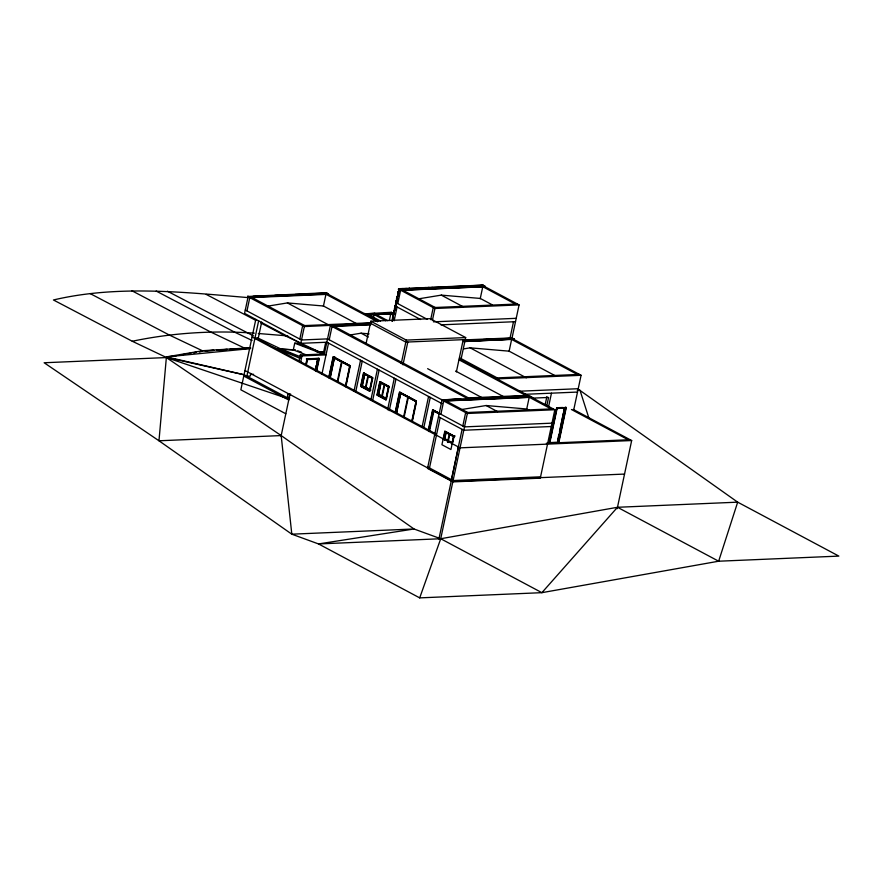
<?xml version="1.0" encoding="UTF-8"?>
<svg xmlns="http://www.w3.org/2000/svg" width="883" height="883" viewBox="0 0 883 883"><rect width="100%" height="100%" fill="white"/><g stroke="black" fill="none" stroke-linecap="round" stroke-linejoin="round"><path stroke-width="1.32" d="M248.443 297.637C183.609 292.163 117.616 284.878 53.444 299.977L132.273 341.257L166.368 357.472L170.452 356.765L166.357 357.56L158.973 440.783L291.809 534.182L318.52 543.939L419.701 597.879L541.897 592.67L718.652 561.213L838.85 556.102L737.68 502.162L577.681 388.796M249.79 297.637L328.454 294.293L326.401 292.726L247.648 296.5L304.348 326.578L340.915 324.889M248.145 296.611L244.58 313.377L300.783 343.344L326.831 342.229L441.975 403.619M246.975 310.926L249.878 297.218L247.737 296.081M255.816 319.37L240.849 389.8L285.816 413.774M258.631 320.871L246.865 376.202L250.209 376.07L250.761 373.432M258.046 339.171L261.688 322.041M323.52 353.421L296.6 343.112L294.723 343.189L293.299 349.9L307.405 355.297M290.639 394.05L287.968 394.16L287.428 396.677L289.823 397.957M299.812 339.094L302.659 325.672L371.202 322.759M281.059 436.158L289.911 394.491M300.783 343.344L304.348 326.578M299.028 360.959L300.297 354.999L324.337 353.973L326.015 354.867L301.975 355.893L300.297 354.999M300.717 361.853L301.975 355.893M305.882 364.061L306.997 358.84M305.893 365.518L307.273 358.995L319.293 358.476L316.522 371.522M306.213 365.341L307.593 358.818L319.017 358.332L316.522 370.065M323.388 306.335L325.959 294.26L377.593 321.787M328.454 294.293L326.401 292.726M315.573 368.012L316.136 365.363M316.699 362.714L317.262 360.054M315.408 370.871L317.935 358.94L307.118 359.403M315.915 370.098L318.41 358.355M323.156 354.37L325.672 342.505M371.301 323.178L329.9 325.352L468.1 398.873M324.293 354.149L330.397 325.463M321.942 374.061L328.52 343.134M329.227 339.778L332.129 326.07L329.988 324.933M328.686 377.659L333.123 356.787L349.988 365.783L345.551 386.644M329.017 377.648L333.454 356.776L334.789 356.721M329.525 377.913L333.962 357.041M329.944 378.454L334.337 357.781L349.05 365.628M330.099 378.443L334.491 357.77L349.215 365.617M337.35 381.268L341.478 361.887L342.814 361.831M337.858 381.544L341.975 362.162L343.31 362.107M345.374 386.368L349.811 365.496M345.882 386.633L350.187 366.224M364.569 313.851L391.235 312.295L393.365 313.432L366.699 314.988L364.569 313.851L375.198 313.399M366.699 314.988L364.657 313.432M353.984 391.147L360.551 360.209M355.706 391.853L362.24 361.114M366.125 343.355L370.827 321.224L430.253 318.686L465.672 337.571L460.959 359.701M373.233 318.564L374.083 314.547L385.794 320.783M374.447 313.432L376.577 314.569M360.617 386.39L363.476 372.968L372.471 377.769L369.613 391.18L360.617 386.39L362.626 386.301M364.315 373.222L361.456 386.644L362.792 386.588M362.317 385.86L364.845 373.951L371.688 377.604M367.891 375.97L365.363 387.88L366.699 387.825M369.447 390.893L372.295 377.483M370.948 399.646L377.416 369.204M389.359 320.54L390.783 313.829L393.421 315.253M393.675 314.05L391.235 312.295M372.626 400.551L379.105 370.098M485.275 286.732L400.606 290.341L398.465 289.205L483.233 285.176L485.275 286.732L482.835 285.121L398.697 288.708L398.52 289.525L399.513 289.668M392.736 319.878L391.853 320.915L392.516 320.893M393.034 318.476L393.244 317.472L392.582 317.494L392.361 318.498L393.354 318.653M393.2 316.257L393.09 315.076M393.343 313.873L393.465 315.054M393.388 313.675L394.271 312.637C395.032 314.227 392.747 313.785 394.061 313.642M394.226 311.434L394.116 310.253L395.242 310.397M395.407 308.984L394.414 308.84L395.297 307.814M395.142 305.419L396.136 305.573L395.142 305.419L394.933 306.434L395.926 306.578M395.772 304.194L395.661 303.012L396.324 302.979M396.622 301.567L396.842 300.562L396.169 300.595L395.959 301.6L396.953 301.743M396.467 299.182L396.688 298.178L397.681 298.322L397.46 299.326L396.467 299.182L397.46 299.326M396.986 296.765L397.869 295.739L396.986 296.765L397.979 296.92M397.714 293.344L398.708 293.498L397.714 293.344L397.825 294.525M399.006 292.085L398.012 291.942L398.895 290.904M392.184 321.169L399.028 288.873M395.595 306.401L395.816 305.397M399.193 289.503L399.69 288.851M393.167 318.465L393.376 317.461M395.727 306.39L395.948 305.386M396.754 301.567L396.975 300.562M399.326 289.492L399.822 288.84M377.758 395.33L380.617 381.92M394.138 320.816L397.074 306.975M397.791 303.62L400.694 289.922L398.553 288.785M378.619 394.546L381.147 382.637L389.127 386.897M379.094 395.275L379.26 394.524L377.924 394.58L385.904 398.829M402.46 289.359L402.769 288.531L402.791 289.536M405.739 289.216L406.235 288.575M405.871 289.216L406.048 288.388L406.059 289.392M406.92 289.171L409.006 289.083L409.182 288.255L409.337 289.249M385.739 399.591L388.597 386.169M409.138 289.072L409.315 288.255L409.006 289.083M386.533 398.52L389.105 386.445L380.109 381.644L377.251 395.065L386.246 399.856M387.582 409.723L394.282 378.189M389.26 410.617L395.959 379.094M401.246 363.575L406.235 340.098L370.827 321.224M418.829 288.664L419.326 288.013M418.961 288.653L419.458 288.013M402.968 364.834L407.814 342.03M395.165 412.273L399.447 392.151L416.312 401.136L412.03 421.257M395.507 412.262L399.778 392.129L416.136 400.849L411.864 420.981M422.096 288.52L422.273 287.703L422.427 288.697M422.229 288.52L422.405 287.692L422.56 288.686M396.003 412.527L400.286 392.405M396.401 413.167L400.661 393.134L415.374 400.981M396.566 413.167L400.816 393.134L415.54 400.97M425.363 288.377L425.54 287.56L425.694 288.553M425.507 288.377L425.672 287.56L425.827 288.553M428.641 288.244L428.95 287.416M428.961 288.421L429.138 287.593M429.105 288.41L428.818 287.416M403.542 417.284L407.803 397.251M404.05 417.56L408.299 397.516L409.635 397.46M432.24 288.277L432.085 287.284M430.672 319.657L433.244 307.582L517.383 304.006M438.454 287.825L439.094 287.174M438.586 287.814L438.763 286.997M432.361 320.562L434.933 308.487L398.961 289.304M412.361 421.246L416.357 402.46M441.732 287.681L442.041 286.854M444.999 287.549L445.308 286.721M445.33 287.715L445.175 286.721M448.277 287.405L448.443 286.589L448.73 287.571M448.409 287.405L448.586 286.578M448.597 287.582L448.774 286.754M422.151 426.655L428.564 396.467M423.829 427.549L430.253 397.372M428.332 429.955L432.604 409.822L464.502 426.886L551.974 423.156M428.663 429.933L432.946 409.811L437.979 412.493M428.884 431.544L433.443 410.087M429.568 430.849L433.983 410.805L439.646 413.829M461.356 286.854L461.997 286.191M461.5 286.843L461.666 286.026M464.635 286.71L464.811 285.893L465.087 286.876M464.767 286.699L464.944 285.882M464.955 286.887L465.131 286.059M443.707 401.014L531.709 397.273L529.668 395.716L441.566 399.878L467.35 413.476L554.833 409.745L540.286 478.167L452.813 481.886L427.515 468.409L442.063 399.988M467.902 286.567L468.078 285.75L468.365 286.743M429.491 467.968L440.175 417.659M440.893 414.304L443.796 400.595L441.655 399.458M468.034 286.567L468.211 285.739M468.233 286.743L468.409 285.926M469.083 286.522L471.18 286.434L471.489 285.606M471.5 286.6L471.356 285.606M456.39 371.864L463.233 339.668M443.409 439.348L445.12 431.301L454.116 436.092L452.692 442.802M443.917 439.613L445.628 431.566M444.591 438.917L446.003 432.306L453.983 436.555M444.469 440.231L446.158 432.295L448.443 433.509M447.515 442.251L449.204 434.315L450.54 434.259M480.992 286.015L481.632 285.364M481.125 286.004L481.301 285.187M448.023 442.526L449.712 434.591L451.047 434.524M482.659 285.937L482.835 285.121M480.209 298.785L482.78 286.71L515.385 304.094M451.897 443.873L453.608 435.827L454.944 435.772M451.412 479.646L462.096 429.337M462.813 425.992L465.661 412.571L553.144 408.851M438.895 539.094L458.476 447.008M440.683 538.917L467.35 413.476M509.822 339.061L513.498 321.754M509.061 351.5L511.621 339.425L577.383 374.48M511.798 339.116L519.072 304.9L483.1 285.728M463.586 341.6L514.204 339.028L512.074 337.891L464.27 339.922M526.654 409.315L529.215 397.251L551.135 408.928M545.208 404.458L546.886 396.555M546.897 405.363L548.575 397.449L532.35 398.145M548.531 407.008L551.467 393.178M549.458 443.111L556.941 407.902L566.29 407.505L558.807 442.714M557.261 407.725L549.778 442.935L549.171 442.968L556.665 407.747L562.692 407.493M557.78 439.568L558.906 434.259M559.469 431.61L563.409 413.056M563.972 410.407L564.535 407.758L557.603 442.427L549.458 442.769M573.751 409.767L581.08 375.297L513.63 339.337L463.409 341.478M617.184 508.674L631.665 440.54L573.288 409.425M419.701 597.879L440.727 538.74L617.482 507.284L737.68 502.162L718.652 561.213L617.482 507.284L541.897 592.67L440.727 538.74L414.017 528.983L281.18 435.573L166.357 357.56L44.15 362.758L158.973 440.783L281.18 435.573L291.809 534.182L414.017 528.983L318.52 543.939L440.727 538.74M132.273 341.257C172.317 332.836 213.509 330.231 254.304 333.167M173.167 356.291L175.883 355.816M182.682 354.624L185.397 354.149M188.112 353.686L190.838 353.211M196.269 352.262L193.554 352.736L196.258 352.339M201.71 351.313L198.995 351.787L201.688 351.39M173.145 356.368L175.872 355.893M289.028 398.686L244.061 374.712L166.501 356.887L203.156 350.672L250.662 347.792M267.008 306.269L287.383 302.924L323.465 306.004L357.085 323.929M418.73 298.818L441.29 295.121L480.286 298.443L492.361 304.889M349.006 335.165L361.07 333.189L369.05 333.873M463.498 348.928L470.131 347.836L509.127 351.169L555.76 376.026M461.997 409.469L486.103 405.518L526.721 408.984L529.027 410.22M166.501 356.887L250.662 348.575M170.463 357.03L166.39 357.383L244.039 374.789M204.414 350.981L213.818 350.33M216.501 350.143L227.251 349.403M229.933 349.215L250.132 348.266M205.739 350.97L213.796 350.419M217.825 350.132L227.229 349.48M231.258 349.204L248.763 348.332M398.465 289.205L410.761 288.675M418.95 288.333L429.878 287.858M440.805 287.394L450.363 286.986M461.29 286.522L472.217 286.059M401.677 289.194L409.811 288.851M422.03 288.322L430.176 287.979M443.741 287.405L450.529 287.107M464.094 286.534L472.239 286.191M400.694 289.922L485.363 286.313M253.079 296.269L265.96 295.849M274.779 295.341L285.628 294.878M295.121 294.481L307.328 293.962M315.463 293.609L326.313 293.145M400.639 290.209L484.778 286.622M249.878 297.218L328.542 293.873M398.012 291.942L398.674 291.909M397.162 300.739L396.169 300.595M395.441 304.017L396.114 303.984M394.414 308.84L395.087 308.818M434.933 308.487L519.072 304.9M395.109 310.397L394.116 310.253M393.906 311.257L394.569 311.235M384.491 313.001L391.136 312.714M365.054 313.962L374.646 313.553M386.986 313.024L391.103 312.847M366.787 314.569L393.365 313.432M366.743 314.856L392.78 313.741M392.88 316.092L393.542 316.059M393.575 317.637L392.582 317.494M350.562 324.48L361.92 324.116M332.129 326.07L370.683 324.436M433.432 321.842L516.213 318.321M332.041 326.489L370.595 324.856M440.86 324.856L515.506 321.677M406.235 340.098L465.672 337.571M465.242 339.58L405.805 342.107L370.396 323.233M465.551 340.286L477.835 339.767M483.299 339.536L498.321 338.895M503.785 338.664L511.985 338.31L514.116 339.447M465.805 340.408L476.654 339.944M486.158 339.536L498.365 339.017M507.868 338.619L511.941 338.443M463.674 341.18L514.204 339.028M335.132 357.747L333.796 357.803L349.646 366.246M318.255 359.116L307.439 359.569L306.313 358.973M250.871 374.502L253.62 374.304M365.485 373.928L364.149 373.984L372.129 378.233M369.734 376.191L368.399 376.246L365.86 388.145L367.196 388.09M495.253 377.979L579.391 374.403M496.941 378.884L581.08 375.297M385.529 384.602L384.193 384.668L381.655 396.566L382.99 396.511M362.957 385.827L361.622 385.882L369.602 390.143L370.937 390.087L367.516 388.266M386.037 384.878L384.701 384.933L382.162 396.842L383.498 396.787M401.456 393.101L400.12 393.156L415.97 401.61M518.509 391.257L578.222 388.719M577.25 390.396L579.988 390.275L588.729 417.582M524.59 394.326L577.515 392.063M466.412 397.979L527.846 395.363L459.381 358.862M448.443 399.591L460.816 399.061M470.44 398.652L481.445 398.178M491.069 397.769L502.074 397.306M511.699 396.886L522.703 396.423M451.621 399.58L459.822 399.226M473.498 398.652L481.754 398.299M493.994 397.78L502.228 397.427M514.502 396.897L522.714 396.555M443.796 400.595L531.809 396.853M443.741 400.882L531.224 397.162L554.833 409.745M558.144 408.255L564.932 407.968M557.107 408.476L565.252 408.134M551.268 426.511L463.785 430.242L438.498 416.754M446.798 432.262L445.462 432.328L453.443 436.577L454.778 436.522M549.071 442.56L557.603 442.427M546.334 443.266L630.087 439.701M631.665 440.54L460.043 447.847L252.074 336.975M540.573 476.82L453.089 480.551L427.802 467.063M624.535 474.072L452.913 481.39L244.944 370.518M275.375 348.653L295.088 349.933M275.353 348.741L295.077 350.021M287.792 335.904L258.322 333.498M260.816 322.99L285.066 335.695L319.171 351.909L324.613 352.328L316.489 351.688M166.357 357.56L288.951 399.017M294.723 343.189L324.216 354.48M297.737 350.794L301.578 352.273M257.24 337.725L280.375 348.73L300.86 356.931M271.026 346.566L300.01 358.277L280.364 348.818M319.149 351.997L322.968 353.575M253.587 335.993L167.45 291.235M252.063 340.452L235.01 332.339L156.181 291.059M244.712 348.189L210.607 331.975L131.777 290.695M203.068 351.07L168.973 334.856L90.132 293.575M206.236 294.414L255.96 320.452M441.29 295.121L463.023 306.71M402.648 290.121L435.242 307.505M398.807 289.9L398.597 290.904M398.288 292.317L398.078 293.322M397.78 294.734L397.571 295.739M397.262 297.141L397.052 298.156M397.35 298.145L397.273 299.149M396.754 299.558L396.544 300.562M396.235 301.975L396.026 302.979M396.103 302.726L427.284 319.348M395.727 304.392L395.518 305.397M395.396 306.081L420.573 319.503M395.209 306.809L394.999 307.814M470.131 347.836L526.334 377.803M394.701 309.216L394.491 310.22M394.182 311.633L393.973 312.637M571.422 409.502L628.221 439.778M393.156 316.467L392.946 317.472M392.648 318.873L392.438 319.889M460.186 358.134L497.25 377.902M374.403 313.553L387.803 320.695M459.281 359.966L525.849 395.452M368.741 314.767L380.452 321.015M326.269 293.277L378.454 321.103M455.584 371.059L503.983 396.864M361.07 333.189L368.332 337.063M427.626 368.675L482.096 397.703M486.103 405.518L497.637 411.677M334.083 326.28L468.42 397.891M287.383 302.924L329.414 325.33M251.832 297.428L304.668 325.584M445.749 400.805L467.67 412.482M442.99 400.429L327.538 338.884L301.5 339.988L245.286 310.021M333.454 356.776L350.319 365.761M372.67 378.211L364.69 373.962L362.151 385.86L370.297 390.109M388.973 386.897L380.981 382.648L378.454 394.558L386.599 398.807M433.818 410.816L439.48 413.829M380.452 382.67L388.432 386.931M433.288 410.838L438.95 413.851M379.26 394.524L383.818 396.953M450.716 434.723L454.138 436.544M255.165 337.549L436.059 433.983M444.557 438.52L446.986 439.811M449.414 441.103L451.842 442.394M287.968 394.16L290.364 395.441M243.774 376.048L288.741 400.021M363.807 372.957L360.959 386.368L369.944 391.169L372.803 377.747L363.807 372.957M379.778 381.666L376.92 395.076L385.915 399.867L388.763 386.456L379.778 381.666M444.789 431.312L441.93 444.723L450.926 449.524L453.785 436.103L444.789 431.312M565.407 407.372L557.924 442.593L558.52 442.571L566.014 407.35L565.407 407.372"/></g></svg>
